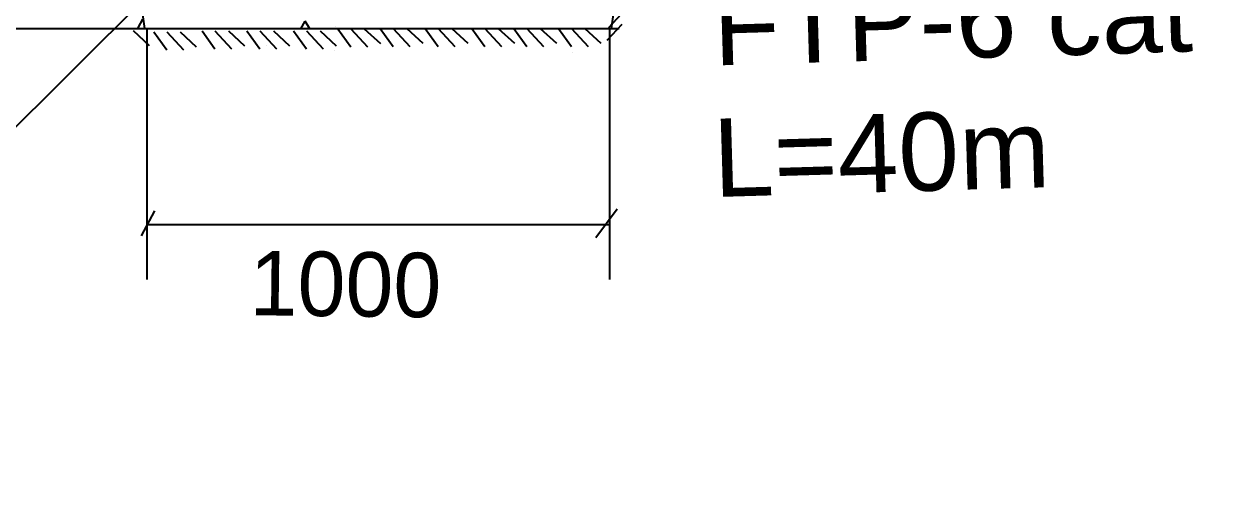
# Model space of a CAD drawing. Header units: feet. Extents: x 3381 to 683417, y 675186 to 4372291.
# Drawn here: x 682770.3 to 682827, y 4372056.3 to 4372078.8 of the extents above; entities that cross this region are included whole.
import ezdxf

# ---------------------------------------------------------------- set-up
doc = ezdxf.new("R2010")
doc.units = ezdxf.units.FT
doc.header["$MEASUREMENT"] = 0
doc.linetypes.add('DOT2', pattern=[3.175, 0, -3.175])
doc.linetypes.add('DUZ', pattern=[0])
doc.layers.get('0').update_dxf_attribs({"linetype": 'CONTINUOUS'})
doc.layers.add('0_Ном._пера__7', color=7, linetype='CONTINUOUS', lineweight=35)
doc.layers.add('text 001', color=146, linetype='DOT2', lineweight=30)
doc.layers.add('Fills_Pen_No__97', color=18, linetype='CONTINUOUS', lineweight=13, true_color=0x020202)
doc.styles.add('ARİAL', font='arial.ttf')
doc.styles.add('тх', font='az97l01.TTF')

msp = doc.modelspace()

# ---------------------------------------------------------------- linework, layer by layer
at = {"color": 0, "lineweight": 25}
for p, q in [((682770.746, 4372113.484), (682775.928, 4372078.597)), ((682797.901, 4372078.597), (682802.782, 4372113.502)), ((682775.841, 4372079.034), (682775.617, 4372078.617)), ((682798.362, 4372079.266), (682797.768, 4372078.625)), ((682764.938, 4372078.597), (682798.27, 4372078.597)), ((682775.393, 4372078.496), (682776.15, 4372077.796)), ((682776.363, 4372078.437), (682776.974, 4372077.59)), ((682776.974, 4372078.437), (682777.756, 4372077.59)), ((682777.609, 4372078.437), (682778.366, 4372077.737)), ((682778.634, 4372078.479), (682779.245, 4372077.632)), ((682779.245, 4372078.479), (682780.027, 4372077.632)), ((682779.88, 4372078.479), (682780.637, 4372077.779)), ((682780.75, 4372078.479), (682781.361, 4372077.632)), ((682781.361, 4372078.479), (682782.142, 4372077.632)), ((682781.996, 4372078.479), (682782.753, 4372077.779)), ((682782.946, 4372078.479), (682783.556, 4372077.632)), ((682783.556, 4372078.479), (682784.338, 4372077.632)), ((682784.192, 4372078.479), (682784.949, 4372077.779)), ((682785.022, 4372078.582), (682785.633, 4372077.735)), ((682785.633, 4372078.582), (682786.415, 4372077.735)), ((682786.268, 4372078.582), (682787.026, 4372077.882)), ((682787.021, 4372078.597), (682787.632, 4372077.75)), ((682787.632, 4372078.597), (682788.414, 4372077.75)), ((682788.267, 4372078.597), (682789.024, 4372077.897)), ((682789.139, 4372078.597), (682789.75, 4372077.75)), ((682789.75, 4372078.597), (682790.532, 4372077.75)), ((682790.385, 4372078.597), (682791.143, 4372077.897)), ((682791.33, 4372078.597), (682791.941, 4372077.75)), ((682791.941, 4372078.597), (682792.723, 4372077.75)), ((682792.576, 4372078.597), (682793.333, 4372077.897)), ((682793.304, 4372078.597), (682793.915, 4372077.75)), ((682793.915, 4372078.597), (682794.697, 4372077.75)), ((682794.55, 4372078.597), (682795.308, 4372077.897)), ((682795.404, 4372078.597), (682796.015, 4372077.75)), ((682796.015, 4372078.597), (682796.797, 4372077.75)), ((682796.65, 4372078.597), (682797.408, 4372077.897)), ((682798.388, 4372078.785), (682797.68, 4372078.026))]:
    msp.add_line(p, q, dxfattribs=at)
at = {"linetype": 'DUZ', "lineweight": 25}
for p, q in [((682776.559, 4372080.618), (682764.214, 4372068.342)), ((682776.044, 4372078.555), (682776.044, 4372066.776)), ((682797.805, 4372078.555), (682797.805, 4372066.776)), ((682776.401, 4372070.009), (682775.779, 4372068.839)), ((682798.176, 4372070.088), (682797.17, 4372068.748)), ((682776.044, 4372069.367), (682797.799, 4372069.367))]:
    msp.add_line(p, q, dxfattribs=at)
at = {"linetype": 'Continuous', "lineweight": 25}
msp.add_open_spline([(682691.713, 4372146.789), (682693.534, 4372143.319), (682699.84, 4372131.301), (682709.737, 4372113.319), (682723.732, 4372094.055), (682734.503, 4372073.857), (682745.466, 4372055.972), (682754.594, 4372038.568), (682768.009, 4372020.047), (682784.609, 4372005.758), (682796.144, 4371990.921), (682804.074, 4371980.439), (682815.392, 4371968.52), (682823.641, 4371957.828), (682828.085, 4371952.068)], degree=3, knots=[0, 0, 0, 0, 11.75951, 40.72321, 61.46233, 83.054979, 109.290717, 124.392744, 141.962718, 177.533008, 189.558821, 198.276488, 216.955448, 238.768866, 238.768866, 238.768866, 238.768866], dxfattribs=at)
at = {"layer": 'Fills_Pen_No__97', "color": 7, "linetype": 'Continuous', "lineweight": 25}
for p, q in [((682783.284, 4372078.581), (682783.494, 4372078.944)), ((682783.703, 4372078.581), (682783.494, 4372078.944)), ((682784.938, 4372078.675), (682784.938, 4372078.675)), ((682786.109, 4372078.599), (682786.109, 4372078.599)), ((682781.683, 4372077.806), (682781.683, 4372077.806)), ((682783.984, 4372077.911), (682783.984, 4372077.911)), ((682789.523, 4372077.996), (682789.523, 4372077.996)), ((682784.889, 4372077.558), (682784.889, 4372077.558)), ((682796.073, 4372077.474), (682796.073, 4372077.474))]:
    msp.add_line(p, q, dxfattribs=at)

# ---------------------------------------------------------------- texts
at = {"layer": '0_Ном._пера__7', "color": 0, "lineweight": 25, "char_height": 3.67976, "width": 52.4394, "attachment_point": 7, "rotation": 1.6928, "style": 'ARİAL'}
for s, insert in [('{\\fArial|b0|i0|c238|p34;FTP-6 cat  }', (682802.732, 4372076.799)), ('{\\fArial|b0|i0|c238|p34;L=40m  }', (682802.732, 4372070.608))]:
    msp.add_mtext(s, dxfattribs=dict(at, insert=insert))
at = {"layer": 'text 001', "color": 0, "lineweight": 25, "style": 'тх'}
msp.add_text('1000', height=3.0319, rotation=359.3071, dxfattribs=at).set_placement((682780.858, 4372065.103))

doc.saveas('drawing.dxf')
